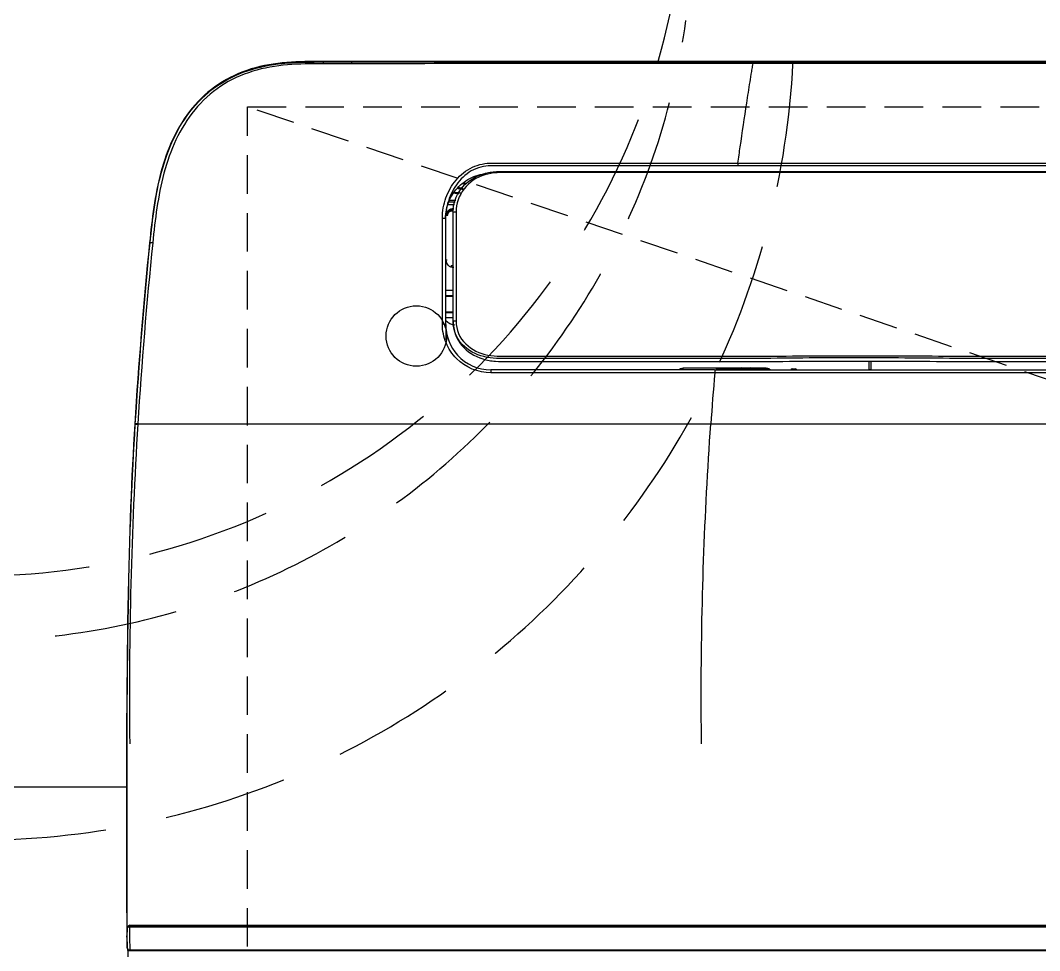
# Model space of a CAD drawing. Header units: inches. Extents: x -53835 to 52744, y -79586 to -50910.
# Drawn here: x -3150.7 to -2820.9, y -64469.9 to -64168.7 of the extents above; entities that cross this region are included whole.
import ezdxf

# ---------------------------------------------------------------- set-up
doc = ezdxf.new("R2010")
doc.units = ezdxf.units.IN
doc.header["$LTSCALE"] = 50
doc.header["$MEASUREMENT"] = 0
for name, pattern in [('DH-HID2', [1.2, 0.8, -0.4]), ('HID', [2.5, 1.5, -1]), ('HIDDEN', [0.375, 0.25, -0.125])]:
    doc.linetypes.add(name, pattern=pattern)
doc.layers.add('3.기호.계단선', color=30, linetype='Continuous')
doc.layers.add('FU-FURM', color=251, linetype='DH-HID2')

# ---------------------------------------------------------------- blocks, each defined once
blk = doc.blocks.new('F-125')
at = {"layer": 'FU-FURM'}
for centre, radius, start, end in [((0, 230.53), 265.56, 0.0246, 179.9754), ((-0.01, 198.67), 232.72, 7.8678, 172.104), ((0, 180.03), 230.53, 359.9213, 180.0787)]:
    blk.add_arc(centre, radius, start, end, dxfattribs=at)
blk = doc.blocks.new('acrjtlf')
at = {"color": 8}
for p, q in [((1570035.08, 1746017.37), (1570035.08, 1746017.55)), ((1570044.29, 1746017.55), (1570044.29, 1746017.37)), ((1570174.37, 1746017.36), (1570174.37, 1746017.55)), ((1571139.61, 1746017.55), (1570174.37, 1746017.55)), ((1570174.37, 1746016.88), (1570174.37, 1746017.36)), ((1570174.37, 1746017.36), (1571139.61, 1746017.36)), ((1571139.61, 1746016.88), (1570174.37, 1746016.88)), ((1570078.68, 1745976.65), (1570078.68, 1745976.65)), ((1570080, 1745976.22), (1570080, 1745976.22)), ((1570081.22, 1745977.88), (1570080.07, 1745977.88)), ((1570080.31, 1745978.08), (1570081.46, 1745978.08)), ((1570081.46, 1745978.08), (1570080.31, 1745978.08)), ((1570080.33, 1745976.51), (1570080.33, 1745976.51)), ((1570076, 1745972.62), (1570078.01, 1745972.62)), ((1570077.61, 1745971.16), (1570075.45, 1745971.16)), ((1570075.79, 1745972.13), (1570077.88, 1745972.13)), ((1570076.58, 1745969.51), (1570077.23, 1745969.51)), ((1570076.58, 1745969.02), (1570076.58, 1745969.51)), ((1570076.92, 1745969.51), (1570076.92, 1745969.63)), ((1570077.19, 1745969.02), (1570076.58, 1745969.02)), ((1570075.26, 1745953.24), (1570074.97, 1745953.24)), ((1570076.58, 1745951.49), (1570076.58, 1745951)), ((1570076.58, 1745951.49), (1570077.19, 1745951.49)), ((1570077.19, 1745943.34), (1570074.74, 1745943.34)), ((1570074.74, 1745941.82), (1570077.19, 1745941.82)), ((1570077.19, 1745941.5), (1570074.74, 1745941.5)), ((1570074.74, 1745936.46), (1570077.19, 1745936.46)), ((1570077.19, 1745936.15), (1570074.74, 1745936.15)), ((1570074.74, 1745934.62), (1570077.19, 1745934.62)), ((1570074.77, 1745932.43), (1570074.77, 1745927.53)), ((1570211.86, 1745917.73), (1570211.86, 1745920.53)), ((1570212.35, 1745920.53), (1570212.35, 1745917.73)), ((1570151.59, 1745917.81), (1570151.59, 1745918.3)), ((1570151.59, 1745918.3), (1570170.49, 1745918.3)), ((1570161.85, 1745917.69), (1571152.13, 1745917.69)), ((1571152.11, 1745916.73), (1570161.85, 1745916.73)), ((1570170.49, 1745917.81), (1570162.24, 1745917.81)), ((1570170.49, 1745917.81), (1570170.49, 1745918.3)), ((1570170.49, 1745918.3), (1570173.42, 1745918.3)), ((1570170.98, 1745917.81), (1570170.49, 1745917.81)), ((1570170.49, 1745917.69), (1570170.49, 1745917.81)), ((1570170.98, 1745917.81), (1570170.98, 1745917.69)), ((1570172.94, 1745917.81), (1570170.98, 1745917.81)), ((1570173.42, 1745917.81), (1570172.94, 1745917.81)), ((1570172.94, 1745917.69), (1570172.94, 1745917.81)), ((1570173.42, 1745918.3), (1570178.52, 1745918.3)), ((1570173.42, 1745918.3), (1570173.42, 1745917.81)), ((1570173.42, 1745917.81), (1570173.42, 1745917.69)), ((1570178.52, 1745917.81), (1570173.42, 1745917.81)), ((1570178.52, 1745918.3), (1570178.52, 1745917.81)), ((1570179.28, 1745918.14), (1570179.09, 1745917.69)), ((1570179.89, 1745917.73), (1570186.48, 1745917.73)), ((1570186.94, 1745918.05), (1570187.92, 1745918.05)), ((1570188.38, 1745917.73), (1570211.86, 1745917.73)), ((1570211.86, 1745917.73), (1570211.86, 1745917.69)), ((1570212.35, 1745917.73), (1570211.86, 1745917.73)), ((1570212.35, 1745917.69), (1570212.35, 1745917.73)), ((1571153.41, 1745900.07), (1570160.57, 1745900.07)), ((1569971.71, 1745737.52), (1569971.54, 1745737.52)), ((1569971.54, 1745737.52), (1569971.54, 1745737.52)), ((1569971.65, 1745736.73), (1569971.65, 1745736.72)), ((1569971.58, 1745734.08), (1569971.58, 1745734.08)), ((1569971.59, 1745734.15), (1569971.59, 1745734.14)), ((1569971.6, 1745733.05), (1569971.6, 1745733.04)), ((1569971.73, 1745730.47), (1569971.73, 1745730.47)), ((1569971.73, 1745730.47), (1569971.73, 1745730.47))]:
    blk.add_line(p, q, dxfattribs=at)
at = {"color": 1, "linetype": 'HIDDEN'}
blk.add_line((1571303.38, 1745562.22), (1570010.6, 1746002.87), dxfattribs=at)
at = {"color": 0}
blk.add_line((1569978.93, 1745958.82), (1569979.1, 1745958.8), dxfattribs=at)
at = {"color": 1, "linetype": 'HIDDEN'}
blk.add_lwpolyline([(1571303.38, 1746002.87), (1571303.38, 1745562.22), (1570010.6, 1745562.22), (1570010.6, 1746002.87)], close=True, dxfattribs=at)
at = {"color": 1, "ltscale": 5}
blk.add_circle((1570065.29, 1745928.65), 9.79, dxfattribs=at)
at = {"color": 8, "extrusion": (4.36965e-22, 1.78405e-06, -1)}
for centre, radius, start, end in [((-1570080.33, 1745986.3, 3.11), 10.09, 271.9087, 279.9474), ((-1570080.33, 1745986.3, 3.11), 9.79, 270, 278.8915), ((-1570079.84, 1745986.3, 3.11), 11.55, 274.2264, 281.8969)]:
    blk.add_arc(centre, radius, start, end, dxfattribs=at)
at = {"color": 8, "extrusion": (-4.36965e-22, -1.78405e-06, 1)}
for centre, radius, start, end in [((1570080.33, 1745986.3, -3.11), 9.79, 260.9749, 268.0634), ((1570079.84, 1745986.3, -3.11), 11.55, 258.0221, 265.7489), ((1570079.84, 1745986.3, -3.11), 11.26, 258.8284, 270)]:
    blk.add_arc(centre, radius, start, end, dxfattribs=at)
at = {"color": 8, "extrusion": (0, 0, -1)}
for centre, radius, start, end in [((-1570077.41, 1745967.53), 2.45, 0, 90), ((-1570077.41, 1745953.24), 2.45, 270, 0), ((-1570151.59, 1745916.34), 1.96, 44.0902, 90), ((-1570178.52, 1745916.34), 1.96, 90, 112.9871)]:
    blk.add_arc(centre, radius, start, end, dxfattribs=at)
at = {"color": 8}
for centre, radius, start, end in [((1570077.41, 1745967.53), 2.15, 90, 180), ((1570076.58, 1745967.55), 1.47, 90, 180), ((1570151.59, 1745916.34), 1.47, 90, 112.3383), ((1570170.49, 1745917.81), 0.49, 0, 90), ((1570173.42, 1745917.81), 0.49, 90, 180), ((1570178.52, 1745916.34), 1.47, 67.0129, 90), ((1570186.94, 1745917.56), 0.49, 90, 164.4244), ((1570187.92, 1745917.56), 0.49, 15.5756, 90), ((1569972.34, 1745737.32), 0.196, 90, 99.4283)]:
    blk.add_arc(centre, radius, start, end, dxfattribs=at)
for centre, major_axis, ratio, start_param, end_param in [((1570035.08, 1746016.39), (0, -0.979), 0.001929, 3.193953, 4.306784), ((1570044.29, 1746016.39), (0, -0.979), 0.001772, 3.193953, 4.288885), ((1570080.34, 1745986.3), (0.53, 10.07), 0.999999, 3.160229, 3.194513), ((1570080.33, 1745976.22), (0, -0.294), 0.033315, 1.570795, 3.141593), ((1570078.17, 1745968.61), (0.979, 0), 0.196079, 1.608953, 3.141593), ((1570077.71, 1745939.22), (0, -6.92), 0.707107, 5.639684, 6.283185), ((1570078.17, 1745933.36), (-0.979, 0), 0.074744, 4.759147, 6.283185), ((1570073.76, 1745932.38), (-0.979, 0), 0.07156, 3.153473, 4.767184), ((1570089.43, 1745916.71), (0, 0.979), 0.039733, 0.029781, 1.540115), ((1570179.44, 1745917.48), (0.307, 0.382), 0.614856, 5.699141, 6.283185), ((1570186.94, 1745917.56), (0, 0.49), 0.4, 0, 1.298954), ((1570187.92, 1745917.56), (0, 0.49), 0.4, 4.984232, 6.283185), ((1569972.69, 1745737.53), (-0.979, -0.011), 0.000851, 5.81073, 6.230827), ((1569972.2, 1745737.34), (-0.489, 0.021), 0.710917, 0.074486, 0.971745), ((1569972.25, 1745737.52), (-0.427, 0.24), 0.699022, 0.689796, 1.432768), ((1569972.29, 1745737.57), (-0.385, 0.303), 0.676566, 0.870738, 1.553972), ((1569972.34, 1745737.32), (0.032, -0.193), 0.348188, 3.1344, 4.658358), ((1569972.34, 1745737.32), (0, -0.196), 0.351833, 3.141593, 4.716068), ((1569972.46, 1745737.32), (0, -0.196), 0.205027, 3.141593, 4.714452), ((1569972.56, 1745729.93), (0, -0.196), 0.201921, 4.714424, 6.229723)]:
    blk.add_ellipse(centre, major_axis=major_axis, ratio=ratio, start_param=start_param, end_param=end_param, dxfattribs=at)
at = {"color": 0}
blk.add_ellipse((1569980.07, 1745958.7), major_axis=(0.974, -0.099), ratio=0.077303, start_param=1.70807, end_param=3.089075, dxfattribs=at)
at = {"color": 8}
for points, knots in [([(1570035.08, 1746017.55), (1570031.17, 1746017.55), (1570027.25, 1746017.54), (1570019.46, 1746016.89), (1570015.55, 1746016.25), (1570008.11, 1746013.98), (1570004.52, 1746012.32), (1569998.07, 1746008.04), (1569995.23, 1746005.45), (1569987.77, 1745996.41), (1569984.61, 1745989.12), (1569980.6, 1745974.23), (1569979.72, 1745966.57), (1569978.93, 1745958.82)], [0, 0, 0, 0, 0.125, 0.125, 0.25, 0.25, 0.375, 0.375, 0.5, 0.5, 0.75, 0.75, 1, 1, 1, 1]), ([(1569979.1, 1745958.8), (1569979.88, 1745966.5), (1569980.77, 1745974.22), (1569983.8, 1745985.44), (1569985.09, 1745989.13), (1569988.4, 1745996.07), (1569990.45, 1745999.4), (1569995.39, 1746005.36), (1569998.24, 1746007.96), (1570004.75, 1746012.25), (1570008.26, 1746013.85), (1570015.73, 1746016.1), (1570019.59, 1746016.73), (1570027.3, 1746017.36), (1570031.19, 1746017.37), (1570035.08, 1746017.37)], [0, 0, 0, 0, 0.25, 0.25, 0.375, 0.375, 0.5, 0.5, 0.625, 0.625, 0.75, 0.75, 0.875, 0.875, 1, 1, 1, 1]), ([(1570035.08, 1746016.78), (1570031.24, 1746016.77), (1570027.4, 1746016.75), (1570019.79, 1746016.11), (1570015.98, 1746015.48), (1570008.62, 1746013.23), (1570005.16, 1746011.64), (1569998.75, 1746007.37), (1569995.95, 1746004.79), (1569991.11, 1745998.88), (1569989.1, 1745995.59), (1569985.86, 1745988.73), (1569984.59, 1745985.08), (1569981.61, 1745974), (1569980.73, 1745966.41), (1569979.94, 1745958.79)], [0, 0, 0, 0, 0.125, 0.125, 0.25, 0.25, 0.375, 0.375, 0.5, 0.5, 0.625, 0.625, 0.75, 0.75, 1, 1, 1, 1]), ([(1570044.29, 1746017.55), (1570042.96, 1746017.55), (1570041.63, 1746017.55), (1570039.44, 1746017.55), (1570038.57, 1746017.55), (1570036.82, 1746017.55), (1570035.95, 1746017.55), (1570035.08, 1746017.55)], [0, 0, 0, 0, 0.432551, 0.432551, 0.716276, 0.716276, 1, 1, 1, 1]), ([(1570035.08, 1746017.37), (1570036.41, 1746017.37), (1570037.74, 1746017.37), (1570039.94, 1746017.37), (1570040.81, 1746017.37), (1570042.55, 1746017.37), (1570043.42, 1746017.37), (1570044.29, 1746017.37)], [0, 0, 0, 0, 0.432551, 0.432551, 0.716275, 0.716275, 1, 1, 1, 1]), ([(1570044.29, 1746016.79), (1570043.63, 1746016.79), (1570042.98, 1746016.79), (1570039.91, 1746016.79), (1570037.5, 1746016.78), (1570035.08, 1746016.78)], [0, 0, 0, 0, 0.212761, 0.212761, 1, 1, 1, 1]), ([(1570174.29, 1746017.54), (1570170.33, 1746017.54), (1570166.36, 1746017.54), (1570148.67, 1746017.54), (1570134.95, 1746017.55), (1570117.26, 1746017.55), (1570113.29, 1746017.55), (1570093.47, 1746017.55), (1570077.62, 1746017.55), (1570055.94, 1746017.55), (1570050.11, 1746017.55), (1570044.29, 1746017.55)], [0, 0, 0, 0, 0.091469, 0.091469, 0.40823, 0.40823, 0.499699, 0.499699, 0.865576, 0.865576, 1, 1, 1, 1]), ([(1570044.29, 1746017.37), (1570048.25, 1746017.37), (1570052.22, 1746017.37), (1570072.03, 1746017.37), (1570087.89, 1746017.36), (1570111.67, 1746017.36), (1570119.6, 1746017.36), (1570143.1, 1746017.36), (1570158.68, 1746017.36), (1570174.26, 1746017.36)], [0, 0, 0, 0, 0.091494, 0.091494, 0.457471, 0.457471, 0.640459, 0.640459, 1, 1, 1, 1]), ([(1570174.26, 1746016.88), (1570158.68, 1746016.88), (1570143.1, 1746016.88), (1570119.6, 1746016.87), (1570111.67, 1746016.87), (1570087.89, 1746016.85), (1570072.03, 1746016.83), (1570052.21, 1746016.8), (1570048.25, 1746016.8), (1570044.29, 1746016.79)], [0, 0, 0, 0, 0.35954, 0.35954, 0.542528, 0.542528, 0.908505, 0.908505, 1, 1, 1, 1]), ([(1570169.37, 1745984.64), (1570169.61, 1745986.39), (1570170.53, 1745992.94), (1570171.84, 1746001.74), (1570173.11, 1746009.79), (1570173.74, 1746013.72), (1570174.06, 1746015.72), (1570174.21, 1746016.57), (1570174.26, 1746016.88)], [0, 0, 0, 0, 0.156829, 0.590095, 0.806728, 0.915045, 0.969203, 1, 1, 1, 1]), ([(1570073.71, 1745966.84), (1570073.72, 1745969.08), (1570074.1, 1745971.27), (1570075.6, 1745975.48), (1570076.72, 1745977.46), (1570079.59, 1745980.86), (1570081.38, 1745982.31), (1570084.43, 1745983.75), (1570085.52, 1745984.11), (1570087.69, 1745984.57), (1570088.79, 1745984.65), (1570098.72, 1745984.67), (1570107.55, 1745984.65), (1570134.04, 1745984.65), (1570151.7, 1745984.65), (1570169.37, 1745984.64)], [0, 0, 0, 0, 0.0625, 0.0625, 0.125, 0.125, 0.1875, 0.1875, 0.21875, 0.21875, 0.25, 0.25, 0.5, 0.5, 1, 1, 1, 1]), ([(1570169.37, 1745983.77), (1570151.96, 1745983.78), (1570134.54, 1745983.78), (1570108.43, 1745983.78), (1570099.73, 1745983.77), (1570089.93, 1745983.79), (1570088.84, 1745983.83), (1570086.69, 1745983.55), (1570085.61, 1745983.26), (1570082.49, 1745981.97), (1570080.7, 1745980.57), (1570077.81, 1745977.19), (1570076.68, 1745975.22), (1570075.53, 1745972.11), (1570075.24, 1745971.03), (1570074.84, 1745968.86), (1570074.74, 1745967.72), (1570074.74, 1745966.65)], [0, 0, 0, 0, 0.5, 0.5, 0.75, 0.75, 0.78125, 0.78125, 0.8125, 0.8125, 0.875, 0.875, 0.9375, 0.9375, 0.96875, 0.96875, 1, 1, 1, 1]), ([(1570169.36, 1745984.64), (1570177.82, 1745984.64), (1570186.27, 1745984.64), (1570200.8, 1745984.64), (1570206.86, 1745984.64), (1570219, 1745984.64), (1570225.07, 1745984.64), (1570243.27, 1745984.64), (1570255.41, 1745984.64), (1570273.61, 1745984.64), (1570279.68, 1745984.64), (1570291.82, 1745984.64), (1570297.89, 1745984.64), (1570316.09, 1745984.64), (1570328.23, 1745984.64), (1570346.43, 1745984.64), (1570352.5, 1745984.64), (1570364.64, 1745984.64), (1570370.71, 1745984.64), (1570382.84, 1745984.64), (1570388.91, 1745984.64), (1570407.12, 1745984.64), (1570419.25, 1745984.64), (1570526.19, 1745984.64), (1570786.86, 1745984.64), (1570798.99, 1745984.64), (1570805.06, 1745984.64), (1570823.27, 1745984.64), (1570923.13, 1745984.64), (1570941.33, 1745984.64), (1570947.4, 1745984.64), (1570959.54, 1745984.64), (1570965.6, 1745984.64), (1570983.81, 1745984.64), (1570995.95, 1745984.64), (1571014.15, 1745984.64), (1571020.22, 1745984.64), (1571032.35, 1745984.64), (1571038.42, 1745984.64), (1571050.56, 1745984.64), (1571056.63, 1745984.64), (1571074.83, 1745984.64), (1571086.97, 1745984.64), (1571105.17, 1745984.64), (1571111.24, 1745984.64), (1571123.38, 1745984.64), (1571129.45, 1745984.64), (1571138.55, 1745984.64), (1571141.58, 1745984.64), (1571144.62, 1745984.64)], [0, 0, 0, 0, 0.046607, 0.046607, 0.08006, 0.08006, 0.113512, 0.113512, 0.180417, 0.180417, 0.213869, 0.213869, 0.247322, 0.247322, 0.314226, 0.314226, 0.347679, 0.347679, 0.381131, 0.381131, 0.414583, 0.414583, 0.481488, 0.481488, 0.514941, 0.514941, 0.548393, 0.548393, 0.615298, 0.615298, 0.64875, 0.64875, 0.682202, 0.682202, 0.749107, 0.749107, 0.78256, 0.78256, 0.816012, 0.816012, 0.849464, 0.849464, 0.916369, 0.916369, 0.949821, 0.949821, 0.983274, 0.983274, 1, 1, 1, 1]), ([(1571144.62, 1745983.77), (1571141.58, 1745983.77), (1571138.55, 1745983.77), (1571129.45, 1745983.78), (1571123.38, 1745983.78), (1571111.24, 1745983.78), (1571105.17, 1745983.77), (1571086.97, 1745983.77), (1571074.83, 1745983.77), (1571056.63, 1745983.78), (1571050.56, 1745983.78), (1571038.42, 1745983.78), (1571032.35, 1745983.78), (1571020.22, 1745983.78), (1571014.15, 1745983.78), (1570995.95, 1745983.78), (1570983.81, 1745983.78), (1570965.6, 1745983.78), (1570959.54, 1745983.78), (1570947.4, 1745983.78), (1570941.33, 1745983.78), (1570923.13, 1745983.78), (1570823.27, 1745983.78), (1570805.06, 1745983.78), (1570798.99, 1745983.78), (1570786.86, 1745983.78), (1570526.19, 1745983.78), (1570419.25, 1745983.78), (1570407.12, 1745983.78), (1570388.91, 1745983.78), (1570382.84, 1745983.78), (1570370.71, 1745983.78), (1570364.64, 1745983.78), (1570352.5, 1745983.78), (1570346.43, 1745983.78), (1570328.23, 1745983.78), (1570316.09, 1745983.78), (1570297.89, 1745983.78), (1570291.82, 1745983.78), (1570279.68, 1745983.78), (1570273.61, 1745983.78), (1570255.41, 1745983.78), (1570243.27, 1745983.78), (1570225.07, 1745983.77), (1570219, 1745983.77), (1570206.86, 1745983.78), (1570200.8, 1745983.78), (1570186.28, 1745983.78), (1570177.82, 1745983.77), (1570169.37, 1745983.77)], [0, 0, 0, 0, 0.016728, 0.016728, 0.05018, 0.05018, 0.083633, 0.083633, 0.150538, 0.150538, 0.183991, 0.183991, 0.217444, 0.217444, 0.250897, 0.250897, 0.317803, 0.317803, 0.351255, 0.351255, 0.384708, 0.384708, 0.451614, 0.451614, 0.485067, 0.485067, 0.51852, 0.51852, 0.585425, 0.585425, 0.618878, 0.618878, 0.652331, 0.652331, 0.685784, 0.685784, 0.752689, 0.752689, 0.786142, 0.786142, 0.819595, 0.819595, 0.886501, 0.886501, 0.919954, 0.919954, 0.953407, 0.953407, 1, 1, 1, 1]), ([(1570074.74, 1745966.65), (1570074.74, 1745968.58), (1570075.52, 1745972.41), (1570078.78, 1745977.33), (1570082.92, 1745980.06), (1570086.11, 1745981.02), (1570087.45, 1745981.21), (1570087.83, 1745981.25)], [0, 0, 0, 0, 0.270614, 0.541229, 0.811843, 0.94715, 1, 1, 1, 1]), ([(1570077.19, 1745968.61), (1570077.19, 1745971.35), (1570078.06, 1745974.03), (1570081.26, 1745978.32), (1570083.59, 1745979.94), (1570087.47, 1745981.35), (1570088.81, 1745981.65), (1570091.57, 1745981.94), (1570092.95, 1745981.92), (1570097.1, 1745981.92), (1570099.86, 1745981.92), (1570113.69, 1745981.92), (1570124.75, 1745981.91), (1570157.94, 1745981.9), (1570180.07, 1745981.91), (1570246.44, 1745981.91), (1570290.7, 1745981.91), (1570334.95, 1745981.91)], [0, 0, 0, 0, 0.03125, 0.03125, 0.0625, 0.0625, 0.078125, 0.078125, 0.09375, 0.09375, 0.125, 0.125, 0.25, 0.25, 0.5, 0.5, 1, 1, 1, 1]), ([(1570334.95, 1745981.54), (1570290.92, 1745981.54), (1570246.9, 1745981.54), (1570180.86, 1745981.55), (1570158.85, 1745981.55), (1570125.83, 1745981.55), (1570114.82, 1745981.55), (1570101.06, 1745981.55), (1570098.31, 1745981.55), (1570094.19, 1745981.55), (1570092.81, 1745981.58), (1570090.06, 1745981.45), (1570088.69, 1745981.23), (1570084.79, 1745980.01), (1570082.39, 1745978.43), (1570079.07, 1745974.19), (1570078.13, 1745971.52), (1570078.13, 1745968.8)], [0, 0, 0, 0, 0.5, 0.5, 0.75, 0.75, 0.875, 0.875, 0.90625, 0.90625, 0.921875, 0.921875, 0.9375, 0.9375, 0.96875, 0.96875, 1, 1, 1, 1]), ([(1570334.95, 1745921.38), (1570312.91, 1745921.38), (1570290.88, 1745921.38), (1570257.83, 1745921.38), (1570246.81, 1745921.35), (1570224.77, 1745921.53), (1570213.76, 1745921.6), (1570191.72, 1745921.58), (1570180.71, 1745921.38), (1570158.67, 1745921.39), (1570147.66, 1745921.38), (1570125.62, 1745921.39), (1570114.61, 1745921.39), (1570100.84, 1745921.39), (1570098.09, 1745921.39), (1570093.96, 1745921.4), (1570092.58, 1745921.35), (1570089.84, 1745921.45), (1570088.47, 1745921.64), (1570084.52, 1745922.64), (1570082, 1745923.94), (1570078.25, 1745927.92), (1570077.19, 1745930.61), (1570077.19, 1745933.36)], [0, 0, 0, 0, 0.25, 0.25, 0.375, 0.375, 0.5, 0.5, 0.625, 0.625, 0.75, 0.75, 0.875, 0.875, 0.90625, 0.90625, 0.921875, 0.921875, 0.9375, 0.9375, 0.96875, 0.96875, 1, 1, 1, 1]), ([(1570077.19, 1745933.36), (1570077.19, 1745931.97), (1570077.42, 1745930.57), (1570078.35, 1745927.96), (1570079.02, 1745926.77), (1570081.69, 1745923.54), (1570084.13, 1745922.06), (1570088.11, 1745920.82), (1570089.49, 1745920.58), (1570092.24, 1745920.39), (1570093.62, 1745920.42), (1570097.75, 1745920.41), (1570100.51, 1745920.41), (1570114.29, 1745920.41), (1570125.32, 1745920.41), (1570147.39, 1745920.4), (1570158.42, 1745920.41), (1570180.49, 1745920.4), (1570191.52, 1745920.53), (1570213.59, 1745920.55), (1570224.62, 1745920.51), (1570246.68, 1745920.38), (1570257.72, 1745920.4), (1570290.82, 1745920.4), (1570312.88, 1745920.4), (1570334.95, 1745920.4)], [0, 0, 0, 0, 0.015625, 0.015625, 0.03125, 0.03125, 0.0625, 0.0625, 0.078125, 0.078125, 0.09375, 0.09375, 0.125, 0.125, 0.25, 0.25, 0.375, 0.375, 0.5, 0.5, 0.625, 0.625, 0.75, 0.75, 1, 1, 1, 1]), ([(1570078.12, 1745933.43), (1570078.12, 1745930.68), (1570079.29, 1745928.03), (1570083.2, 1745924.2), (1570085.75, 1745923.02), (1570089.74, 1745922.21), (1570091.11, 1745922.12), (1570093.85, 1745922.11), (1570095.22, 1745922.12), (1570099.33, 1745922.11), (1570102.07, 1745922.11), (1570115.76, 1745922.11), (1570126.72, 1745922.11), (1570148.64, 1745922.11), (1570159.6, 1745922.12), (1570181.51, 1745922.1), (1570192.47, 1745922.28), (1570214.39, 1745922.3), (1570225.35, 1745922.24), (1570247.27, 1745922.07), (1570258.23, 1745922.11), (1570291.11, 1745922.1), (1570313.03, 1745922.1), (1570334.95, 1745922.11)], [0, 0, 0, 0, 0.03125, 0.03125, 0.0625, 0.0625, 0.078125, 0.078125, 0.09375, 0.09375, 0.125, 0.125, 0.25, 0.25, 0.375, 0.375, 0.5, 0.5, 0.625, 0.625, 0.75, 0.75, 1, 1, 1, 1]), ([(1570089.39, 1745916.74), (1570085.24, 1745916.74), (1570081.18, 1745918.46), (1570076.85, 1745922.81), (1570075.68, 1745924.55), (1570074.12, 1745928.35), (1570073.71, 1745930.38), (1570073.71, 1745932.45)], [0, 0, 0, 0, 0.5, 0.5, 0.75, 0.75, 1, 1, 1, 1]), ([(1570074.74, 1745932.38), (1570074.74, 1745928.76), (1570076.14, 1745925.14), (1570081.34, 1745919.47), (1570085.36, 1745917.67), (1570089.43, 1745917.69)], [0, 0, 0, 0, 0.472272, 0.472272, 1, 1, 1, 1]), ([(1570179.28, 1745918.14), (1570179.36, 1745918.11), (1570179.44, 1745918.07), (1570179.58, 1745917.98), (1570179.65, 1745917.94), (1570179.72, 1745917.88), (1570179.73, 1745917.87), (1570179.74, 1745917.86)], [0, 0, 0, 0, 0.467762, 0.467762, 0.915321, 0.915321, 1, 1, 1, 1]), ([(1569975.13, 1745900.21), (1569975.13, 1745900.16), (1569975.13, 1745900.11), (1569975.12, 1745900.07), (1569975.12, 1745900.07), (1569975.12, 1745900.07)], [0, 0, 0, 0, 0.99958, 0.99958, 1, 1, 1, 1]), ([(1570160.57, 1745900.07), (1570152.66, 1745900.07), (1570136.85, 1745900.07), (1570113.13, 1745900.07), (1570089.41, 1745900.07), (1570065.72, 1745900.07), (1570042.05, 1745900.07), (1570018.42, 1745900.07), (1569998.78, 1745900.07), (1569985.08, 1745900.07), (1569978.51, 1745900.07), (1569975.84, 1745900.07), (1569975.12, 1745900.07)], [0, 0, 0, 0, 0.127521, 0.255042, 0.382563, 0.510084, 0.637605, 0.765126, 0.892647, 0.956408, 0.988288, 1, 1, 1, 1]), ([(1570157.58, 1745796.67), (1570157.52, 1745801.76), (1570157.4, 1745821.55), (1570158, 1745856.04), (1570159.54, 1745885.4), (1570160.57, 1745900.07)], [0, 0, 0, 0, 0.147518, 0.573759, 1, 1, 1, 1]), ([(1569971.54, 1745737.52), (1569971.54, 1745737.06), (1569971.55, 1745736.6), (1569971.56, 1745735.8), (1569971.56, 1745735.46), (1569971.57, 1745734.77), (1569971.58, 1745734.43), (1569971.58, 1745734.08)], [0, 0, 0, 0, 0.399294, 0.399294, 0.699647, 0.699647, 1, 1, 1, 1]), ([(1569971.65, 1745736.72), (1569971.64, 1745736.29), (1569971.63, 1745735.86), (1569971.61, 1745735), (1569971.6, 1745734.57), (1569971.59, 1745734.14)], [0, 0, 0, 0, 0.5, 0.5, 1, 1, 1, 1]), ([(1569972.28, 1745737.32), (1569972.21, 1745737.31), (1569972.15, 1745737.3), (1569972.02, 1745737.25), (1569971.95, 1745737.21), (1569971.82, 1745737.12), (1569971.76, 1745737.06), (1569971.68, 1745736.9), (1569971.65, 1745736.81), (1569971.65, 1745736.72)], [0, 0, 0, 0, 0.154456, 0.154456, 0.374956, 0.374956, 0.653826, 0.653826, 1, 1, 1, 1]), ([(1569971.73, 1745730.47), (1569971.73, 1745730.67), (1569971.73, 1745730.86), (1569971.71, 1745731.9), (1569971.7, 1745732.75), (1569971.67, 1745734.45), (1569971.66, 1745735.29), (1569971.65, 1745736.33), (1569971.65, 1745736.53), (1569971.65, 1745736.72)], [0, 0, 0, 0, 0.092547, 0.092547, 0.500171, 0.500171, 0.907796, 0.907796, 1, 1, 1, 1]), ([(1569971.71, 1745737.33), (1569971.72, 1745737.39), (1569971.75, 1745737.45), (1569971.81, 1745737.51), (1569971.81, 1745737.51), (1569971.82, 1745737.52)], [0, 0, 0, 0, 0.894177, 0.894177, 1, 1, 1, 1]), ([(1569971.88, 1745737.57), (1569971.91, 1745737.59), (1569971.95, 1745737.61), (1569972.06, 1745737.67), (1569972.14, 1745737.72), (1569972.26, 1745737.78), (1569972.29, 1745737.8), (1569972.35, 1745737.83), (1569972.38, 1745737.85), (1569972.42, 1745737.87), (1569972.43, 1745737.87), (1569972.45, 1745737.89), (1569972.46, 1745737.89), (1569972.47, 1745737.9), (1569972.48, 1745737.9), (1569972.48, 1745737.9), (1569972.49, 1745737.9), (1569972.49, 1745737.91), (1569972.49, 1745737.91), (1569972.5, 1745737.91)], [0, 0, 0, 0, 0.211843, 0.211843, 0.618776, 0.618776, 0.759942, 0.759942, 0.870728, 0.870728, 0.929874, 0.929874, 0.961875, 0.961875, 0.979256, 0.979256, 0.992466, 0.992466, 1, 1, 1, 1]), ([(1569972.5, 1745737.91), (1569972.5, 1745737.91), (1569972.49, 1745737.9), (1569972.49, 1745737.9), (1569972.49, 1745737.9), (1569972.49, 1745737.89), (1569972.48, 1745737.88), (1569972.48, 1745737.87), (1569972.47, 1745737.86), (1569972.46, 1745737.84), (1569972.46, 1745737.83), (1569972.44, 1745737.79), (1569972.42, 1745737.76), (1569972.4, 1745737.7), (1569972.38, 1745737.66), (1569972.35, 1745737.59), (1569972.33, 1745737.55), (1569972.31, 1745737.51)], [0, 0, 0, 0, 0.013568, 0.013568, 0.037214, 0.037214, 0.068468, 0.068468, 0.126077, 0.126077, 0.232683, 0.232683, 0.432706, 0.432706, 0.68324, 0.68324, 1, 1, 1, 1]), ([(1569972.37, 1745737.46), (1569977.18, 1745737.46), (1569982.02, 1745737.46), (1569991.69, 1745737.46), (1569996.54, 1745737.46), (1570011.09, 1745737.46), (1570020.82, 1745737.46), (1570050.06, 1745737.46), (1570069.62, 1745737.46), (1570108.75, 1745737.46), (1570128.32, 1745737.46), (1570167.47, 1745737.46), (1570187.04, 1745737.46), (1570284.89, 1745737.46), (1570363.18, 1745737.46), (1570530.2, 1745737.46)], [0, 0, 0, 0, 0.03125, 0.03125, 0.0625, 0.0625, 0.125, 0.125, 0.25, 0.25, 0.375, 0.375, 0.5, 0.5, 1, 1, 1, 1]), ([(1570530.2, 1745737.32), (1570363.19, 1745737.32), (1570284.92, 1745737.32), (1570187.08, 1745737.32), (1570167.51, 1745737.32), (1570128.37, 1745737.32), (1570108.8, 1745737.32), (1570069.68, 1745737.32), (1570050.13, 1745737.32), (1570020.89, 1745737.32), (1570011.15, 1745737.32), (1569996.59, 1745737.32), (1569991.73, 1745737.32), (1569982.06, 1745737.32), (1569977.21, 1745737.32), (1569972.42, 1745737.32)], [0, 0, 0, 0, 0.5, 0.5, 0.625, 0.625, 0.75, 0.75, 0.875, 0.875, 0.9375, 0.9375, 0.96875, 0.96875, 1, 1, 1, 1]), ([(1569972.42, 1745737.32), (1569972.42, 1745736.93), (1569972.43, 1745736.54), (1569972.44, 1745735.3), (1569972.45, 1745734.46), (1569972.48, 1745732.76), (1569972.49, 1745731.91), (1569972.51, 1745730.69), (1569972.52, 1745730.31), (1569972.52, 1745729.93)], [0, 0, 0, 0, 0.157944, 0.157944, 0.502409, 0.502409, 0.846873, 0.846873, 1, 1, 1, 1]), ([(1569972.5, 1745737.91), (1569976.29, 1745737.87), (1569980.11, 1745737.92), (1569987.75, 1745737.92), (1569991.58, 1745737.92), (1570003.08, 1745737.92), (1570010.77, 1745737.92), (1570033.87, 1745737.92), (1570049.31, 1745737.92), (1570080.21, 1745737.92), (1570095.69, 1745737.92), (1570126.63, 1745737.92), (1570142.11, 1745737.91), (1570157.58, 1745737.92)], [0, 0, 0, 0, 0.0625, 0.0625, 0.125, 0.125, 0.25, 0.25, 0.5, 0.5, 0.75, 0.75, 1, 1, 1, 1]), ([(1570156.6, 1745737.52), (1570153.69, 1745737.52), (1570150.78, 1745737.52), (1570128.3, 1745737.52), (1570108.72, 1745737.52), (1570069.59, 1745737.52), (1570050.03, 1745737.52), (1570020.79, 1745737.52), (1570011.06, 1745737.52), (1569996.51, 1745737.52), (1569991.66, 1745737.52), (1569982.19, 1745737.52), (1569977.56, 1745737.52), (1569972.96, 1745737.52)], [0, 0, 0, 0, 0.047401, 0.047401, 0.366063, 0.366063, 0.684724, 0.684724, 0.844055, 0.844055, 0.92372, 0.92372, 1, 1, 1, 1]), ([(1570156.6, 1745737.52), (1570173.29, 1745737.52), (1570189.98, 1745737.52), (1570284.93, 1745737.52), (1570363.2, 1745737.52), (1570530.2, 1745737.52)], [0, 0, 0, 0, 0.175746, 0.175746, 1, 1, 1, 1]), ([(1570157.58, 1745737.92), (1570161.4, 1745737.92), (1570165.23, 1745737.92), (1570176.71, 1745737.92), (1570184.36, 1745737.92), (1570199.67, 1745737.92), (1570207.33, 1745737.92), (1570230.29, 1745737.92), (1570245.6, 1745737.92), (1570268.56, 1745737.92), (1570276.21, 1745737.92), (1570291.52, 1745737.92), (1570299.17, 1745737.92), (1570322.13, 1745737.92), (1570337.44, 1745737.92), (1570360.4, 1745737.92), (1570368.06, 1745737.92), (1570383.37, 1745737.92), (1570391.02, 1745737.92), (1570412.94, 1745737.92), (1570515.93, 1745737.92), (1570530.2, 1745737.92)], [0, 0, 0, 0, 0.040442, 0.040442, 0.121325, 0.121325, 0.202208, 0.202208, 0.363975, 0.363975, 0.444859, 0.444859, 0.525742, 0.525742, 0.687509, 0.687509, 0.768392, 0.768392, 0.849276, 0.849276, 1, 1, 1, 1]), ([(1569971.59, 1745734.14), (1569971.59, 1745734.08), (1569971.59, 1745734.01), (1569971.59, 1745733.85), (1569971.59, 1745733.77), (1569971.59, 1745733.6), (1569971.59, 1745733.51), (1569971.59, 1745733.34), (1569971.6, 1745733.26), (1569971.6, 1745733.14), (1569971.6, 1745733.09), (1569971.6, 1745733.05)], [0, 0, 0, 0, 0.214453, 0.214453, 0.429132, 0.429132, 0.640881, 0.640881, 0.851843, 0.851843, 1, 1, 1, 1]), ([(1569971.6, 1745733.05), (1569971.62, 1745732.62), (1569971.65, 1745732.19), (1569971.69, 1745731.33), (1569971.71, 1745730.9), (1569971.73, 1745730.47)], [0, 0, 0, 0, 0.5, 0.5, 1, 1, 1, 1]), ([(1569971.73, 1745730.47), (1569971.74, 1745730.41), (1569971.75, 1745730.35), (1569971.81, 1745730.2), (1569971.87, 1745730.12), (1569971.99, 1745730.01), (1569972.06, 1745729.97), (1569972.14, 1745729.94), (1569972.15, 1745729.93), (1569972.16, 1745729.93)], [0, 0, 0, 0, 0.291599, 0.291599, 0.694986, 0.694986, 0.955686, 0.955686, 1, 1, 1, 1]), ([(1569971.74, 1745730.47), (1569971.74, 1745730.35), (1569971.78, 1745730.15), (1569971.96, 1745729.89), (1569972.14, 1745729.78), (1569972.23, 1745729.74)], [0, 0, 0, 0, 0.370538, 0.716833, 1, 1, 1, 1]), ([(1569971.88, 1745729.68), (1569971.93, 1745726.46), (1569972, 1745723.25), (1569972.14, 1745716.87), (1569972.22, 1745713.72), (1569972.32, 1745710.56)], [0, 0, 0, 0, 0.504534, 0.504534, 1, 1, 1, 1]), ([(1569972.16, 1745729.93), (1569972.18, 1745729.93), (1569972.2, 1745729.93), (1569972.31, 1745729.93), (1569972.41, 1745729.93), (1569972.52, 1745729.93)], [0, 0, 0, 0, 0.159863, 0.159863, 1, 1, 1, 1]), ([(1569972.24, 1745729.73), (1569972.24, 1745729.73), (1569972.24, 1745729.73), (1569972.22, 1745729.74), (1569972.21, 1745729.74), (1569972.2, 1745729.75), (1569972.2, 1745729.76), (1569972.19, 1745729.77), (1569972.18, 1745729.78), (1569972.17, 1745729.82), (1569972.16, 1745729.84), (1569972.16, 1745729.88), (1569972.16, 1745729.9), (1569972.16, 1745729.93), (1569972.16, 1745729.93), (1569972.16, 1745729.93)], [0, 0, 0, 0, 0.0305, 0.0305, 0.248677, 0.248677, 0.304697, 0.304697, 0.529926, 0.529926, 0.756562, 0.756562, 0.983109, 0.983109, 1, 1, 1, 1]), ([(1569972.56, 1745729.74), (1569972.47, 1745729.74), (1569972.39, 1745729.74), (1569972.29, 1745729.74), (1569972.27, 1745729.73), (1569972.24, 1745729.73)], [0, 0, 0, 0, 0.750656, 0.750656, 1, 1, 1, 1]), ([(1569972.24, 1745729.73), (1569972.25, 1745729.73), (1569972.25, 1745729.73), (1569972.27, 1745729.73), (1569972.28, 1745729.73), (1569972.31, 1745729.73), (1569972.33, 1745729.73), (1569972.39, 1745729.73), (1569972.43, 1745729.73), (1569972.46, 1745729.73)], [0, 0, 0, 0, 0.113501, 0.113501, 0.256211, 0.256211, 0.505873, 0.505873, 1, 1, 1, 1]), ([(1569972.52, 1745729.93), (1569977.32, 1745729.93), (1569982.16, 1745729.93), (1569991.84, 1745729.93), (1569996.69, 1745729.93), (1570011.26, 1745729.93), (1570020.99, 1745729.93), (1570050.24, 1745729.93), (1570069.79, 1745729.93), (1570108.88, 1745729.93), (1570128.44, 1745729.93), (1570167.57, 1745729.93), (1570187.14, 1745729.93), (1570284.95, 1745729.93), (1570363.21, 1745729.93), (1570530.2, 1745729.93)], [0, 0, 0, 0, 0.03125, 0.03125, 0.0625, 0.0625, 0.125, 0.125, 0.25, 0.25, 0.375, 0.375, 0.5, 0.5, 1, 1, 1, 1]), ([(1570530.2, 1745729.74), (1570363.21, 1745729.74), (1570284.96, 1745729.74), (1570187.15, 1745729.74), (1570167.59, 1745729.74), (1570128.47, 1745729.74), (1570108.9, 1745729.74), (1570069.8, 1745729.74), (1570050.25, 1745729.74), (1570021.02, 1745729.74), (1570011.29, 1745729.74), (1569996.72, 1745729.74), (1569991.87, 1745729.74), (1569982.19, 1745729.74), (1569977.35, 1745729.74), (1569972.56, 1745729.74)], [0, 0, 0, 0, 0.5, 0.5, 0.625, 0.625, 0.75, 0.75, 0.875, 0.875, 0.9375, 0.9375, 0.96875, 0.96875, 1, 1, 1, 1]), ([(1569974.27, 1745729.73), (1569974.27, 1745729.72), (1569974.27, 1745729.71), (1569974.27, 1745729.7), (1569974.27, 1745729.7), (1569974.27, 1745729.7)], [0, 0, 0, 0, 0.865418, 0.865418, 1, 1, 1, 1]), ([(1569974.27, 1745729.7), (1569979.06, 1745729.7), (1569983.89, 1745729.7), (1569993.53, 1745729.7), (1569998.36, 1745729.7), (1570012.87, 1745729.7), (1570022.56, 1745729.7), (1570051.7, 1745729.7), (1570071.18, 1745729.7), (1570110.11, 1745729.7), (1570129.59, 1745729.7), (1570168.55, 1745729.7), (1570188.03, 1745729.7), (1570285.43, 1745729.7), (1570363.35, 1745729.7), (1570530, 1745729.7)], [0, 0, 0, 0, 0.03125, 0.03125, 0.0625, 0.0625, 0.125, 0.125, 0.25, 0.25, 0.375, 0.375, 0.5, 0.5, 1, 1, 1, 1])]:
    blk.add_open_spline(points, degree=3, knots=knots, dxfattribs=at)
for points, degree in [([(1570174.37, 1746016.88), (1570174.33, 1746016.88), (1570174.29, 1746016.88), (1570174.24, 1746016.88)], 3), ([(1570174.26, 1746016.88), (1570174.26, 1746017.16), (1570174.26, 1746017.35), (1570174.26, 1746017.36)], 3), ([(1570174.26, 1746017.36), (1570174.29, 1746017.36), (1570174.33, 1746017.36), (1570174.37, 1746017.36)], 3), ([(1570174.37, 1746017.55), (1570174.34, 1746017.55), (1570174.32, 1746017.55), (1570174.29, 1746017.55)], 3), ([(1570169.36, 1745984.64), (1570169.37, 1745984.35), (1570169.37, 1745984.02), (1570169.37, 1745983.77)], 3), ([(1570073.71, 1745932.45), (1570073.71, 1745943.99), (1570073.71, 1745955.47), (1570073.72, 1745966.84)], 3), ([(1570073.71, 1745966.84), (1570074.24, 1745966.84), (1570074.74, 1745966.75), (1570074.74, 1745966.65)], 3), ([(1570074.74, 1745966.65), (1570074.74, 1745955.32), (1570074.74, 1745943.89), (1570074.74, 1745932.38)], 3), ([(1570077.19, 1745933.36), (1570077.19, 1745945.2), (1570077.19, 1745956.96), (1570077.19, 1745968.61)], 3), ([(1570078.13, 1745968.8), (1570078.13, 1745957.12), (1570078.13, 1745945.31), (1570078.12, 1745933.43)], 3), ([(1569978.93, 1745958.82), (1569976.94, 1745939.32), (1569975.34, 1745919.71), (1569974.14, 1745900.08)], 3), ([(1569974.32, 1745900.24), (1569975.52, 1745919.81), (1569977.12, 1745939.36), (1569979.1, 1745958.8)], 3), ([(1569979.94, 1745958.79), (1569977.94, 1745939.33), (1569976.34, 1745919.78), (1569975.13, 1745900.21)], 3), ([(1570161.85, 1745916.73), (1570137.69, 1745916.73), (1570113.53, 1745916.74), (1570089.39, 1745916.74)], 3), ([(1570161.77, 1745917.69), (1570137.65, 1745917.69), (1570113.53, 1745917.69), (1570089.43, 1745917.69)], 3), ([(1570161.85, 1745916.73), (1570161.39, 1745911.18), (1570160.96, 1745905.62), (1570160.57, 1745900.07)], 3), ([(1570161.85, 1745917.69), (1570161.85, 1745917.68), (1570161.85, 1745917.23), (1570161.85, 1745916.73)], 3), ([(1569974.14, 1745900.08), (1569972.03, 1745865.53), (1569971.16, 1745830.9), (1569971.54, 1745737.52)], 3), ([(1569971.71, 1745737.52), (1569971.34, 1745830.9), (1569972.21, 1745865.53), (1569974.31, 1745900.1)], 3), ([(1569975.12, 1745900.07), (1569973.01, 1745865.66), (1569972.13, 1745831.15), (1569972.5, 1745796.66)], 3), ([(1569974.2, 1745900.13), (1569974.18, 1745900.12), (1569974.16, 1745900.1), (1569974.14, 1745900.08)], 3), ([(1569974.2, 1745900.13), (1569974.24, 1745900.17), (1569974.28, 1745900.2), (1569974.32, 1745900.24)], 3), ([(1569974.31, 1745900.1), (1569974.32, 1745900.15), (1569974.32, 1745900.19), (1569974.32, 1745900.24)], 3), ([(1569974.31, 1745900.1), (1569974.34, 1745900.11), (1569974.69, 1745900.09), (1569975.12, 1745900.07)], 3), ([(1569975.13, 1745900.21), (1569974.7, 1745900.23), (1569974.35, 1745900.25), (1569974.32, 1745900.24)], 3), ([(1569971.62, 1745735.43), (1569971.59, 1745734.15)], 1), ([(1569971.65, 1745736.73), (1569971.63, 1745735.96)], 1), ([(1569971.71, 1745737.33), (1569971.71, 1745737.39), (1569971.71, 1745737.46), (1569971.71, 1745737.52)], 3), ([(1569971.82, 1745737.52), (1569971.84, 1745737.54), (1569971.86, 1745737.55), (1569971.88, 1745737.57)], 3), ([(1569972.42, 1745737.32), (1569972.37, 1745737.32), (1569972.32, 1745737.32), (1569972.28, 1745737.32)], 3), ([(1569972.34, 1745737.52), (1569972.38, 1745737.52), (1569972.42, 1745737.52), (1569972.46, 1745737.52)], 3), ([(1569972.46, 1745737.52), (1569972.62, 1745737.52), (1569972.79, 1745737.52), (1569972.96, 1745737.52)], 3), ([(1570157.58, 1745737.23), (1570157.58, 1745737.41), (1570157.58, 1745737.66), (1570157.58, 1745737.92)], 3), ([(1569971.58, 1745734.08), (1569971.59, 1745734.21), (1569971.59, 1745734.33), (1569971.6, 1745734.45)], 3), ([(1569971.58, 1745734.08), (1569971.58, 1745734.08), (1569971.58, 1745734.08), (1569971.58, 1745734.08)], 3), ([(1569971.88, 1745729.68), (1569971.88, 1745729.83), (1569971.88, 1745729.99), (1569971.87, 1745730.14)], 3), ([(1569972.1, 1745729.68), (1569972.13, 1745729.73), (1569972.17, 1745729.79), (1569972.23, 1745729.82)], 3), ([(1569972.46, 1745729.73), (1569972.47, 1745729.73), (1569972.47, 1745729.73), (1569972.47, 1745729.73)], 3), ([(1569972.47, 1745729.73), (1569973.07, 1745729.73), (1569973.67, 1745729.73), (1569974.27, 1745729.73)], 3)]:
    blk.add_open_spline(points, degree=degree, dxfattribs=at)

msp = doc.modelspace()

# ---------------------------------------------------------------- linework, layer by layer
at = {"layer": '3.기호.계단선', "linetype": 'HID'}
msp.add_lwpolyline([(-3116.229, -64417.002), (-5441.345, -64417.002), (-5441.345, -62641.086), (-5690.369, -62641.086), (-5690.369, -62060.39)], dxfattribs=at)

# ---------------------------------------------------------------- block references
at = {"color": 0}
msp.add_blockref('acrjtlf', (-1573087.86, -1810199.547), dxfattribs=at)
at = {"layer": 'FU-FURM', "rotation": 180}
msp.add_blockref('F-125', (-3165.869, -63938.068), dxfattribs=at)

doc.saveas('drawing.dxf')
